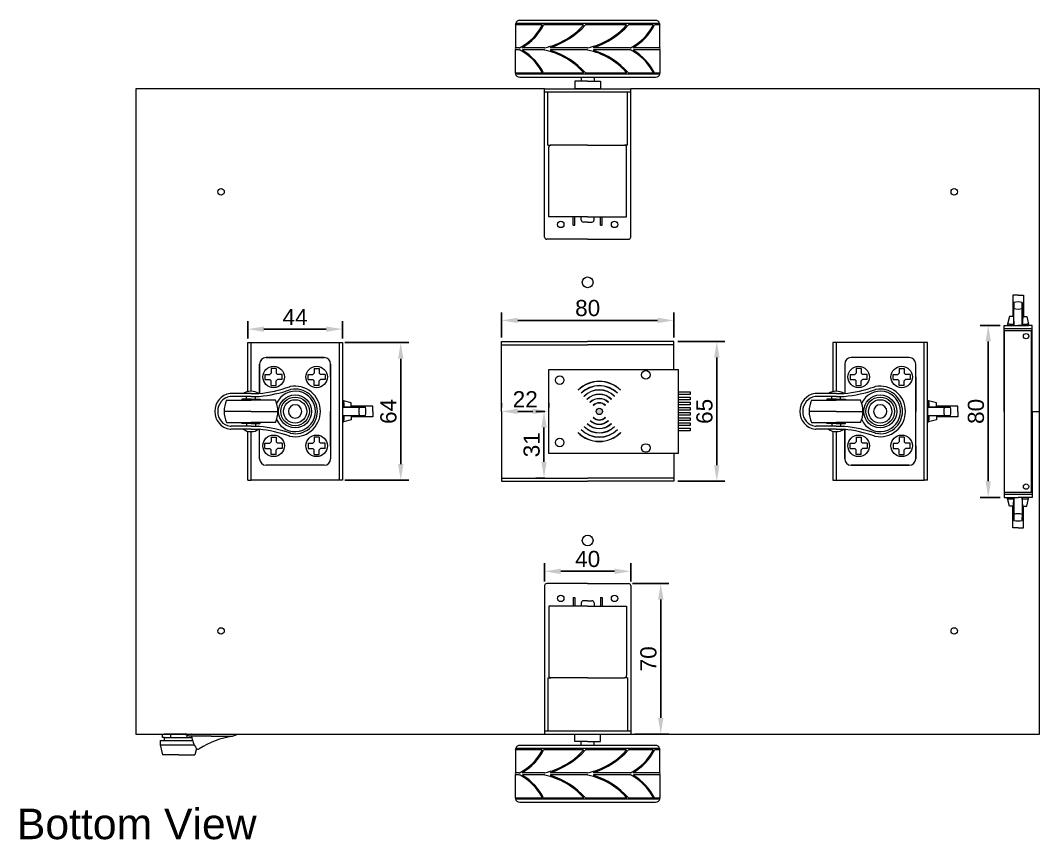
# Model space of a CAD drawing. Header units: millimetres. Extents: x 29 to 3003, y -283 to 1331.
# Drawn here: x 596.4 to 1070, y 51 to 431.8 of the extents above; entities that cross this region are included whole.
import ezdxf

# ---------------------------------------------------------------- set-up
doc = ezdxf.new("R2010")
doc.units = ezdxf.units.MM
doc.layers.get('0').update_dxf_attribs({"lineweight": 9})
doc.layers.add('Dimensions', color=30, linetype='Continuous', lineweight=13)
doc.styles.get("Standard").update_dxf_attribs({"font": 'arial.ttf'})
doc.dimstyles.new('ISO-25', dxfattribs={"dimscale": 3, "dimtxt": 2.5, "dimasz": 2.5, "dimexe": 1.25, "dimexo": 0.625, "dimtad": 1, "dimtxsty": 'Standard', "dimcen": 2.5, "dimadec": 0, "dimazin": 0, "dimtfac": 1, "dimtmove": 0, "dimatfit": 3, "dimfxl": 1, "dimarcsym": 0})

# ---------------------------------------------------------------- blocks, each defined once
blk = doc.blocks.new('*U17')
for p, q in [((-1.1, 1.1955), (-1.1, -1.1955)), ((-1.1, 1.1955), (1.1, 1.1955)), ((-1.1, -1.1955), (1.1, -1.1955))]:
    blk.add_line(p, q)
blk = doc.blocks.new('*U18')
at = {"color": 0, "linetype": 'ByBlock', "lineweight": -2, "transparency": 16777216}
for p, rotation in [((1154.12, 1221.73), 270.0000000000001), ((1157.02, 1218.83), 180), ((1154.12, 1215.93), 90.00000000000001)]:
    blk.add_blockref('*U17', p, dxfattribs=dict(at, rotation=rotation))
blk.add_blockref('*U17', (1151.22, 1218.83), dxfattribs=at)
blk = doc.blocks.new('*U19')
for p, q in [((-1.1, 1.1955), (-1.1, -1.1955)), ((-1.1, 1.1955), (1.1, 1.1955)), ((-1.1, -1.1955), (1.1, -1.1955))]:
    blk.add_line(p, q)
blk = doc.blocks.new('*U20')
at = {"color": 0, "linetype": 'ByBlock', "lineweight": -2, "transparency": 16777216}
for p, rotation in [((1154.12, 1221.73), 270.0000000000001), ((1157.02, 1218.83), 180), ((1154.12, 1215.93), 90.00000000000001)]:
    blk.add_blockref('*U19', p, dxfattribs=dict(at, rotation=rotation))
blk.add_blockref('*U19', (1151.22, 1218.83), dxfattribs=at)
blk = doc.blocks.new('*U21')
for p, q in [((-1.1, 1.1955), (-1.1, -1.1955)), ((-1.1, 1.1955), (1.1, 1.1955)), ((-1.1, -1.1955), (1.1, -1.1955))]:
    blk.add_line(p, q)
blk = doc.blocks.new('*U22')
at = {"color": 0, "linetype": 'ByBlock', "lineweight": -2, "transparency": 16777216}
for p, rotation in [((1154.12, 1221.73), 270.0000000000001), ((1157.02, 1218.83), 180), ((1154.12, 1215.93), 90.00000000000001)]:
    blk.add_blockref('*U21', p, dxfattribs=dict(at, rotation=rotation))
blk.add_blockref('*U21', (1151.22, 1218.83), dxfattribs=at)
blk = doc.blocks.new('*U23')
for p, q in [((-1.1, 1.1955), (-1.1, -1.1955)), ((-1.1, 1.1955), (1.1, 1.1955)), ((-1.1, -1.1955), (1.1, -1.1955))]:
    blk.add_line(p, q)
blk = doc.blocks.new('*U24')
at = {"color": 0, "linetype": 'ByBlock', "lineweight": -2, "transparency": 16777216}
for p, rotation in [((1154.12, 1221.73), 270.0000000000001), ((1157.02, 1218.83), 180), ((1154.12, 1215.93), 90.00000000000001)]:
    blk.add_blockref('*U23', p, dxfattribs=dict(at, rotation=rotation))
blk.add_blockref('*U23', (1151.22, 1218.83), dxfattribs=at)
blk = doc.blocks.new('Roda (Bottom)')
for p, q in [((13.5, 25), (-13.5, 25)), ((-16.5, 22), (-16.5, 8.35)), ((16.5, 16), (16.5, 22)), ((-11.2, 17.8), (-11.8, 17.2)), ((-11.8, 14.8), (-11.2, 14.2)), ((-8.8, 17.8), (-8.2, 17.2)), ((-8.2, 14.8), (-8.8, 14.2)), ((8.8, 17.8), (8.2, 17.2)), ((8.2, 14.8), (8.8, 14.2)), ((11.2, 17.8), (11.8, 17.2)), ((11.8, 14.8), (11.2, 14.2)), ((16.5, 16), (16.5, 0)), ((-31.88, 5.19), (-20.5, 5.19)), ((-20.5, 8.31), (-29.85, 8.31)), ((-20.5, 6.93), (-29.75, 6.93)), ((-20.5, 5.63), (-24.82, 5.63)), ((-24.82, 5.63), (-24.82, 5.19)), ((-22.53, 5.63), (-22.53, 6.93)), ((-20.5, 8.31), (-16.91, 8.31)), ((-20.5, 6.93), (-16.9, 6.93)), ((-20.5, 5.63), (-16.18, 5.63)), ((-9.12, 5.19), (-20.5, 5.19)), ((-18.47, 5.63), (-18.47, 6.93)), ((-16.18, 5.63), (-16.18, 5.19)), ((-20.5, 0), (-33, 0)), ((-20.5, 0), (-8, 0)), ((16.5, -16), (16.5, 0)), ((-31.88, -5.19), (-20.5, -5.19)), ((-20.5, -8.31), (-29.85, -8.31)), ((-20.5, -6.93), (-29.75, -6.93)), ((-24.82, -5.63), (-24.82, -5.19)), ((-20.5, -5.63), (-24.82, -5.63)), ((-22.53, -5.63), (-22.53, -6.93)), ((-9.12, -5.19), (-20.5, -5.19)), ((-20.5, -5.63), (-16.18, -5.63)), ((-20.5, -6.93), (-16.9, -6.93)), ((-20.5, -8.31), (-16.91, -8.31)), ((-18.47, -5.63), (-18.47, -6.93)), ((-16.5, -22), (-16.5, -8.35)), ((-16.18, -5.63), (-16.18, -5.19)), ((-11.8, -14.8), (-11.2, -14.2)), ((-8.2, -14.8), (-8.8, -14.2)), ((8.2, -14.8), (8.8, -14.2)), ((11.8, -14.8), (11.2, -14.2)), ((-11.2, -17.8), (-11.8, -17.2)), ((-8.8, -17.8), (-8.2, -17.2)), ((8.8, -17.8), (8.2, -17.2)), ((11.2, -17.8), (11.8, -17.2)), ((16.5, -16), (16.5, -22)), ((13.5, -25), (-13.5, -25))]:
    blk.add_line(p, q)
for centre, radius in [((-10, 16), 5), ((10, 16), 5), ((0, 0), 7.66), ((0, 0), 6.65), ((0, 0), 5.43), ((-10, -16), 5), ((10, -16), 5)]:
    blk.add_circle(centre, radius)
for centre, radius, start, end in [((-13.5, 22), 3, 90, 180), ((13.5, 22), 3, 0, 90), ((-23.28, 71.63), 63.64, 275.7483, 288.9923), ((-23.28, 71.63), 65.02, 275.8126, 288.91), ((-1.92, 9.56), 2, 101.3356, 108.9923), ((0, 0), 11.75, 0, 101.3356), ((-1.56, 8.23), 2, 100.7313, 108.91), ((0, 0), 10.37, 0, 100.7313), ((-29.16, 0.18), 8.17, 97.5632, 181.2575), ((-29.16, 0.18), 6.8, 98.8288, 181.2575), ((-20.7, 0.06), 12.3, 155.3471, 180.2989), ((-29.85, 5.31), 3, 90, 97.5632), ((-29.75, 3.93), 3, 90, 98.8288), ((-20.75, 3.41), 5.93, 87.572, 124.2913), ((-20.25, 3.41), 5.93, 55.7087, 92.428), ((-16.9, 8.93), 2, 270, 275.8126), ((-20.3, 0.06), 12.3, 359.7011, 24.6529), ((0, 0), 9.41, 204.0311, 155.9689), ((-29.16, -0.18), 8.17, 178.7425, 262.4368), ((0, 0), 3.1, 0, 180), ((0, 0), 3.1, 180, 0), ((0, 0), 11.75, 258.6644, 0), ((0, 0), 10.37, 259.2687, 0), ((-29.16, -0.18), 6.8, 178.7425, 261.1712), ((-20.7, -0.06), 12.3, 179.7011, 204.6529), ((-20.3, -0.06), 12.3, 335.3471, 0.2989), ((-29.85, -5.31), 3, 262.4368, 270), ((-29.75, -3.93), 3, 261.1712, 270), ((-20.75, -3.41), 5.93, 235.7087, 272.428), ((-20.25, -3.41), 5.93, 267.572, 304.2913), ((-23.28, -71.63), 63.64, 71.0077, 84.2517), ((-16.9, -8.93), 2, 84.1874, 90), ((-23.28, -71.63), 65.02, 71.09, 84.1874), ((-1.92, -9.56), 2, 251.0077, 258.6644), ((-1.56, -8.23), 2, 251.09, 259.2687), ((-13.5, -22), 3, 180, 270), ((13.5, -22), 3, 270, 0)]:
    blk.add_arc(centre, radius, start, end)
blk.add_blockref('*U18', (-1164.12, -1202.83))
at = {"xscale": -1}
blk.add_blockref('*U20', (1164.12, -1202.83), dxfattribs=at)
at = {"xscale": -1, "rotation": 180}
blk.add_blockref('*U22', (-1164.12, 1202.83), dxfattribs=at)
at = {"rotation": 179.9999999999937}
blk.add_blockref('*U24', (1164.12, 1202.83), dxfattribs=at)
blk = doc.blocks.new('*D27')
at = {"layer": 'Defpoints', "color": 0, "transparency": 16777216}
for p in [(880.02, 175.67), (839.98, 169), (880.02, 169)]:
    blk.add_point(p, dxfattribs=at)
at = {"layer": 'Dimensions', "color": 0, "lineweight": -2, "transparency": 16777216}
for p, q in [((839.98, 170.88), (839.98, 179.42)), ((847.48, 175.67), (872.52, 175.67)), ((880.02, 170.88), (880.02, 179.42))]:
    blk.add_line(p, q, dxfattribs=at)
at = {"layer": 'Dimensions', "color": 0, "transparency": 16777216}
for points in [[(847.48, 176.92), (847.48, 174.42), (839.98, 175.67)], [(872.52, 176.92), (872.52, 174.42), (880.02, 175.67)]]:
    blk.add_solid(points, dxfattribs=at)
at = {"layer": 'Dimensions', "color": 0, "transparency": 16777216, "insert": (860, 181.37), "char_height": 7.5, "attachment_point": 5}
blk.add_mtext('40', dxfattribs=at)
blk = doc.blocks.new('*D28')
at = {"layer": 'Defpoints', "color": 0, "transparency": 16777216}
for p in [(879.03, 170), (880.03, 100), (893.96, 100)]:
    blk.add_point(p, dxfattribs=at)
at = {"layer": 'Dimensions', "color": 0, "lineweight": -2, "transparency": 16777216}
for p, q in [((880.9, 170), (897.71, 170)), ((893.96, 162.5), (893.96, 107.5)), ((881.9, 100), (897.71, 100))]:
    blk.add_line(p, q, dxfattribs=at)
at = {"layer": 'Dimensions', "color": 0, "transparency": 16777216}
for points in [[(892.71, 162.5), (895.21, 162.5), (893.96, 170)], [(892.71, 107.5), (895.21, 107.5), (893.96, 100)]]:
    blk.add_solid(points, dxfattribs=at)
at = {"layer": 'Dimensions', "color": 0, "transparency": 16777216, "insert": (888.25, 135), "char_height": 7.5, "attachment_point": 5, "rotation": 90}
blk.add_mtext('70', dxfattribs=at)
blk = doc.blocks.new('*D29')
at = {"layer": 'Defpoints', "color": 0, "transparency": 16777216}
for p in [(746.07, 288.23), (702.07, 282), (746.07, 282)]:
    blk.add_point(p, dxfattribs=at)
at = {"layer": 'Dimensions', "color": 0, "lineweight": -2, "transparency": 16777216}
for p, q in [((702.07, 283.88), (702.07, 291.98)), ((746.07, 283.88), (746.07, 291.98)), ((709.57, 288.23), (738.57, 288.23))]:
    blk.add_line(p, q, dxfattribs=at)
at = {"layer": 'Dimensions', "color": 0, "transparency": 16777216}
for points in [[(709.57, 289.48), (709.57, 286.98), (702.07, 288.23)], [(738.57, 289.48), (738.57, 286.98), (746.07, 288.23)]]:
    blk.add_solid(points, dxfattribs=at)
at = {"layer": 'Dimensions', "color": 0, "transparency": 16777216, "insert": (724.07, 293.85), "char_height": 7.5, "attachment_point": 5}
blk.add_mtext('44', dxfattribs=at)
blk = doc.blocks.new('*D53')
at = {"layer": 'Defpoints', "color": 0, "transparency": 16777216}
for p in [(745.32, 282), (745.32, 218), (773.16, 218)]:
    blk.add_point(p, dxfattribs=at)
at = {"layer": 'Dimensions', "color": 0, "lineweight": -2, "transparency": 16777216}
for p, q in [((747.2, 282), (776.91, 282)), ((773.16, 274.5), (773.16, 225.5)), ((747.2, 218), (776.91, 218))]:
    blk.add_line(p, q, dxfattribs=at)
at = {"layer": 'Dimensions', "color": 0, "transparency": 16777216}
for points in [[(771.91, 274.5), (774.41, 274.5), (773.16, 282)], [(771.91, 225.5), (774.41, 225.5), (773.16, 218)]]:
    blk.add_solid(points, dxfattribs=at)
at = {"layer": 'Dimensions', "color": 0, "transparency": 16777216, "insert": (767.45, 250), "char_height": 7.5, "attachment_point": 5, "rotation": 90}
blk.add_mtext('64', dxfattribs=at)
blk = doc.blocks.new('*D123')
at = {"layer": 'Defpoints', "color": 0, "transparency": 16777216}
for p in [(900, 282.5), (900, 217.5), (920, 217.5)]:
    blk.add_point(p, dxfattribs=at)
at = {"layer": 'Dimensions', "color": 0, "lineweight": -2, "transparency": 16777216}
for p, q in [((901.88, 282.5), (923.75, 282.5)), ((920, 275), (920, 225)), ((901.88, 217.5), (923.75, 217.5))]:
    blk.add_line(p, q, dxfattribs=at)
at = {"layer": 'Dimensions', "color": 0, "transparency": 16777216}
for points in [[(918.75, 275), (921.25, 275), (920, 282.5)], [(918.75, 225), (921.25, 225), (920, 217.5)]]:
    blk.add_solid(points, dxfattribs=at)
at = {"layer": 'Dimensions', "color": 0, "transparency": 16777216, "insert": (914.3, 250), "char_height": 7.5, "attachment_point": 5, "rotation": 90}
blk.add_mtext('65', dxfattribs=at)
blk = doc.blocks.new('*D124')
at = {"layer": 'Defpoints', "color": 0, "transparency": 16777216}
for p in [(820, 292.29), (820, 282.5), (900, 282.5)]:
    blk.add_point(p, dxfattribs=at)
at = {"layer": 'Dimensions', "color": 0, "lineweight": -2, "transparency": 16777216}
for p, q in [((820, 284.38), (820, 296.04)), ((900, 284.38), (900, 296.04)), ((892.5, 292.29), (827.5, 292.29))]:
    blk.add_line(p, q, dxfattribs=at)
at = {"layer": 'Dimensions', "color": 0, "transparency": 16777216}
for points in [[(827.5, 293.54), (827.5, 291.04), (820, 292.29)], [(892.5, 293.54), (892.5, 291.04), (900, 292.29)]]:
    blk.add_solid(points, dxfattribs=at)
at = {"layer": 'Dimensions', "color": 0, "transparency": 16777216, "insert": (860, 298), "char_height": 7.5, "attachment_point": 5}
blk.add_mtext('80', dxfattribs=at)
blk = doc.blocks.new('*D142')
at = {"layer": 'Defpoints', "color": 0, "transparency": 16777216}
for p in [(820, 250), (820, 250), (842, 250)]:
    blk.add_point(p, dxfattribs=at)
at = {"layer": 'Dimensions', "color": 0, "lineweight": -2, "transparency": 16777216}
for p, q in [((820, 251.88), (820, 253.75)), ((842, 251.88), (842, 253.75)), ((834.5, 250), (827.5, 250))]:
    blk.add_line(p, q, dxfattribs=at)
at = {"layer": 'Dimensions', "color": 0, "transparency": 16777216}
for points in [[(827.5, 251.25), (827.5, 248.75), (820, 250)], [(834.5, 251.25), (834.5, 248.75), (842, 250)]]:
    blk.add_solid(points, dxfattribs=at)
at = {"layer": 'Dimensions', "color": 0, "transparency": 16777216, "insert": (831, 255.64), "char_height": 7.5, "attachment_point": 5}
blk.add_mtext('22', dxfattribs=at)
blk = doc.blocks.new('*D143')
at = {"layer": 'Defpoints', "color": 0, "transparency": 16777216}
for p in [(842, 250), (839.71, 219), (842, 219)]:
    blk.add_point(p, dxfattribs=at)
at = {"layer": 'Dimensions', "color": 0, "lineweight": -2, "transparency": 16777216}
for p, q in [((840.13, 250), (835.96, 250)), ((839.71, 242.5), (839.71, 226.5)), ((840.13, 219), (835.96, 219))]:
    blk.add_line(p, q, dxfattribs=at)
at = {"layer": 'Dimensions', "color": 0, "transparency": 16777216}
for points in [[(838.46, 242.5), (840.96, 242.5), (839.71, 250)], [(838.46, 226.5), (840.96, 226.5), (839.71, 219)]]:
    blk.add_solid(points, dxfattribs=at)
at = {"layer": 'Dimensions', "color": 0, "transparency": 16777216, "insert": (834, 234.5), "char_height": 7.5, "attachment_point": 5, "rotation": 90}
blk.add_mtext('31', dxfattribs=at)
blk = doc.blocks.new('*D158')
at = {"layer": 'Defpoints', "color": 0, "transparency": 16777216}
for p in [(1046.14, 290), (1053.5, 290), (1053.5, 210)]:
    blk.add_point(p, dxfattribs=at)
at = {"layer": 'Dimensions', "color": 0, "lineweight": -2, "transparency": 16777216}
for p, q in [((1051.62, 290), (1042.39, 290)), ((1046.14, 217.5), (1046.14, 282.5)), ((1051.62, 210), (1042.39, 210))]:
    blk.add_line(p, q, dxfattribs=at)
at = {"layer": 'Dimensions', "color": 0, "transparency": 16777216}
for points in [[(1044.89, 282.5), (1047.39, 282.5), (1046.14, 290)], [(1044.89, 217.5), (1047.39, 217.5), (1046.14, 210)]]:
    blk.add_solid(points, dxfattribs=at)
at = {"layer": 'Dimensions', "color": 0, "transparency": 16777216, "insert": (1040.44, 250), "char_height": 7.5, "attachment_point": 5, "rotation": 90}
blk.add_mtext('80', dxfattribs=at)

msp = doc.modelspace()

# ---------------------------------------------------------------- hatches: boundary and pattern name
h = msp.add_hatch(color=256)
h.dxf.hatch_style = 1
h.paths.add_polyline_path([(855.584, 259.829), (855.513, 259.899, -0.4142136), (875.312, 259.899), (875.241, 259.829, 0.4142136)])
h.paths.add_polyline_path([(856.998, 258.415), (856.927, 258.485, -0.4142136), (873.898, 258.485), (873.827, 258.415, 0.4142136)])
h.paths.add_polyline_path([(858.412, 257), (858.342, 257.071, -0.4142136), (872.484, 257.071), (872.413, 257, 0.4142136)])
h.paths.add_polyline_path([(859.827, 255.586), (859.756, 255.657, -0.4142136), (871.07, 255.657), (870.999, 255.586, 0.4142136)])
h.paths.add_polyline_path([(861.241, 254.172), (861.17, 254.243, -0.4142136), (869.655, 254.243), (869.585, 254.172, 0.4142136)])
h.paths.add_polyline_path([(862.655, 252.758), (862.584, 252.828, -0.4142136), (868.241, 252.828), (868.17, 252.758, 0.4142136)])
h.paths.add_polyline_path([(866.913, 250, -1), (863.913, 250, -1)])
h.paths.add_polyline_path([(862.584, 247.172), (862.655, 247.242, 0.4142136), (868.17, 247.242), (868.241, 247.172, -0.4142136)])
h.paths.add_polyline_path([(869.585, 245.828), (869.655, 245.757, -0.4142136), (861.17, 245.757), (861.241, 245.828, 0.4142136)])
h.paths.add_polyline_path([(870.999, 244.414), (871.07, 244.343, -0.4142136), (859.756, 244.343), (859.827, 244.414, 0.4142136)])
h.paths.add_polyline_path([(872.413, 243), (872.484, 242.929, -0.4142136), (858.342, 242.929), (858.412, 243, 0.4142136)])
h.paths.add_polyline_path([(873.827, 241.585), (873.898, 241.515, -0.4142136), (856.927, 241.515), (856.998, 241.585, 0.4142136)])
h.paths.add_polyline_path([(875.241, 240.171), (875.312, 240.101, -0.4142136), (855.513, 240.101), (855.584, 240.171, 0.4142136)])

# ---------------------------------------------------------------- linework, layer by layer
for p, q in [((838.602, 429.75), (826.5, 429.75)), ((893.436, 430.25), (826.564, 430.25)), ((857.78, 429.75), (839.73, 429.75)), ((877.78, 429.75), (859.124, 429.75)), ((890.17, 429.75), (879.124, 429.75)), ((893.5, 429.75), (891.297, 429.75)), ((828.18, 419), (826.5, 419)), ((828.18, 418), (826.5, 418)), ((839.89, 419), (829.829, 419)), ((839.89, 418), (829.829, 418)), ((859.89, 419), (842.743, 419)), ((859.89, 418), (842.743, 418)), ((879.748, 419), (862.743, 419)), ((879.748, 418), (862.743, 418)), ((893.5, 419), (881.397, 419)), ((893.5, 418), (881.397, 418)), ((838.602, 407.25), (826.5, 407.25)), ((893.436, 406.75), (826.564, 406.75)), ((857.78, 407.25), (839.73, 407.25)), ((860, 403.5), (854, 403.5)), ((854, 403.5), (854, 400)), ((857, 405.25), (857, 403.5)), ((877.78, 407.25), (859.124, 407.25)), ((860, 403.5), (866, 403.5)), ((863, 405.25), (863, 403.5)), ((866, 403.5), (866, 400)), ((890.17, 407.25), (879.124, 407.25)), ((893.5, 407.25), (891.297, 407.25)), ((650, 400), (650, 100)), ((839.975, 400), (650, 400)), ((839.975, 331), (839.975, 400)), ((839.975, 400), (854, 400)), ((839.975, 398.5), (880.025, 398.5)), ((841.5, 373.8), (841.5, 398.5)), ((854, 400), (866, 400)), ((866, 400), (854, 400)), ((866, 400), (880.025, 400)), ((878.5, 373.8), (878.5, 398.5)), ((1070, 400), (880.025, 400)), ((880.025, 331), (880.025, 400)), ((1070, 295.918), (1070, 400)), ((841.5, 373.8), (842.9, 373.8)), ((841.9, 340.5), (841.9, 372.8)), ((860, 373.8), (842.9, 373.8)), ((860, 373.8), (877.1, 373.8)), ((878.5, 373.8), (877.1, 373.8)), ((878.1, 340.5), (878.1, 372.8)), ((860, 340.5), (841.9, 340.5)), ((853.25, 336.5), (853.25, 340.5)), ((853.25, 336.5), (854, 336.5)), ((854, 336.5), (854, 340.5)), ((857, 339), (857, 340.5)), ((860, 338), (858, 338)), ((860, 340.5), (878.1, 340.5)), ((860, 338), (862, 338)), ((863, 339), (863, 340.5)), ((866, 336.5), (866, 340.5)), ((866, 336.5), (866.75, 336.5)), ((866.75, 336.5), (866.75, 340.5)), ((860, 330), (840.975, 330)), ((860, 330), (879.025, 330)), ((1060, 304.1), (1057.5, 304.1)), ((1057.5, 304.1), (1057.5, 294.1)), ((1060, 304.1), (1062.5, 304.1)), ((1062.5, 304.1), (1062.5, 294.1)), ((1058.056, 300.682), (1057.857, 294.1)), ((1058.056, 290.623), (1058.056, 300.682)), ((1061.944, 290.623), (1061.944, 300.682)), ((1061.944, 300.682), (1062.143, 294.1)), ((1056, 294.1), (1055.121, 290.496)), ((1057.5, 294.1), (1056, 294.1)), ((1057.857, 294.1), (1057.5, 294.1)), ((1057.857, 294.1), (1058.056, 290)), ((1062.143, 294.1), (1061.944, 290)), ((1062.143, 294.1), (1062.5, 294.1)), ((1062.5, 294.1), (1064, 294.1)), ((1064, 294.1), (1064.879, 290.496)), ((1070, 100), (1070, 295.918)), ((1053.5, 250), (1053.5, 290)), ((1053.5, 290), (1060, 290)), ((1055.151, 290), (1064.849, 290)), ((1056, 290.623), (1057.5, 290.623)), ((1057.5, 290.623), (1058.026, 290.623)), ((1058.056, 290), (1058.056, 290.623)), ((1066.5, 290), (1060, 290)), ((1061.944, 290), (1061.944, 290.623)), ((1061.974, 290.623), (1062.5, 290.623)), ((1062.5, 290.623), (1064, 290.623)), ((1066.5, 250), (1066.5, 290)), ((1053.5, 288.5), (1060, 288.5)), ((1066.2, 287.465), (1053.5, 287.465)), ((1053.5, 287.465), (1053.5, 212.535)), ((1060, 288.5), (1066.5, 288.5)), ((1066.2, 212.535), (1066.2, 287.465)), ((702.073, 282), (703.573, 282)), ((702.073, 259.208), (702.073, 282)), ((703.573, 282), (744.573, 282)), ((703.573, 259.335), (703.573, 282)), ((744.573, 282), (744.573, 218)), ((744.573, 282), (746.073, 282)), ((746.073, 282), (746.073, 218)), ((820, 250), (820, 282.5)), ((820, 282.5), (860, 282.5)), ((820, 281), (860, 281)), ((900, 282.5), (860, 282.5)), ((900, 281), (860, 281)), ((900, 269.5), (900, 282.5)), ((973.927, 282), (973.927, 259.208)), ((975.427, 282), (973.927, 282)), ((1016.427, 282), (975.427, 282)), ((975.427, 282), (975.427, 259.335)), ((1016.427, 250), (1016.427, 282)), ((1017.927, 282), (1016.427, 282)), ((1017.927, 250), (1017.927, 282)), ((710.573, 275), (737.573, 275)), ((1009.427, 275), (982.427, 275)), ((707.573, 258.351), (707.573, 272)), ((740.573, 272), (740.573, 228)), ((979.427, 272), (979.427, 258.351)), ((1012.427, 250), (1012.427, 272)), ((842, 230.5), (842, 269.5)), ((842, 269.5), (902, 269.5)), ((902, 269.5), (902, 259.017)), ((855.584, 259.829), (855.513, 259.899)), ((856.998, 258.415), (856.927, 258.485)), ((858.412, 257), (858.342, 257.071)), ((872.413, 257), (872.484, 257.071)), ((873.827, 258.415), (873.898, 258.485)), ((875.241, 259.829), (875.312, 259.899)), ((902, 259.017), (902, 241.017)), ((902, 257.817), (902, 256.617)), ((746.073, 254.856), (746.073, 245.158)), ((750.173, 252.15), (746.073, 251.95)), ((746.073, 251.95), (746.696, 251.95)), ((750.173, 254.007), (746.569, 254.886)), ((746.696, 254.007), (746.696, 252.507)), ((746.696, 252.507), (746.696, 251.981)), ((746.696, 251.95), (756.755, 251.95)), ((750.173, 252.507), (750.173, 254.007)), ((750.173, 252.15), (750.173, 252.507)), ((760.173, 252.507), (750.173, 252.507)), ((756.755, 251.95), (750.173, 252.15)), ((760.173, 250.007), (760.173, 252.507)), ((859.827, 255.586), (859.756, 255.657)), ((861.241, 254.172), (861.17, 254.243)), ((862.655, 252.758), (862.584, 252.828)), ((868.17, 252.758), (868.241, 252.828)), ((869.585, 254.172), (869.655, 254.243)), ((870.999, 255.586), (871.07, 255.657)), ((902, 255.417), (902, 254.217)), ((902, 253.017), (902, 251.817)), ((1017.927, 254.856), (1017.927, 245.158)), ((1022.027, 252.15), (1017.927, 251.95)), ((1017.927, 251.95), (1018.55, 251.95)), ((1022.027, 254.007), (1018.423, 254.886)), ((1018.55, 254.007), (1018.55, 252.507)), ((1018.55, 252.507), (1018.55, 251.981)), ((1018.55, 251.95), (1028.609, 251.95)), ((1022.027, 252.507), (1022.027, 254.007)), ((1022.027, 252.15), (1022.027, 252.507)), ((1032.027, 252.507), (1022.027, 252.507)), ((1028.609, 251.95), (1022.027, 252.15)), ((1032.027, 250.007), (1032.027, 252.507)), ((746.073, 248.063), (746.696, 248.063)), ((750.173, 247.863), (746.073, 248.063)), ((746.696, 248.063), (756.755, 248.063)), ((746.696, 248.033), (746.696, 247.507)), ((746.696, 247.507), (746.696, 246.007)), ((756.755, 248.063), (750.173, 247.863)), ((750.173, 247.863), (750.173, 247.507)), ((750.173, 247.507), (750.173, 246.007)), ((760.173, 247.507), (750.173, 247.507)), ((760.173, 250.007), (760.173, 247.507)), ((820, 250), (820, 217.5)), ((862.655, 247.242), (862.584, 247.172)), ((868.17, 247.242), (868.241, 247.172)), ((902, 250.617), (902, 249.417)), ((902, 248.217), (902, 247.017)), ((1012.427, 228), (1012.427, 250)), ((1016.427, 218), (1016.427, 250)), ((1017.927, 218), (1017.927, 250)), ((1017.927, 248.063), (1018.55, 248.063)), ((1022.027, 247.863), (1017.927, 248.063)), ((1018.55, 248.063), (1028.609, 248.063)), ((1018.55, 248.033), (1018.55, 247.507)), ((1018.55, 247.507), (1018.55, 246.007)), ((1028.609, 248.063), (1022.027, 247.863)), ((1022.027, 247.863), (1022.027, 247.507)), ((1022.027, 247.507), (1022.027, 246.007)), ((1032.027, 247.507), (1022.027, 247.507)), ((1032.027, 250.007), (1032.027, 247.507)), ((1053.5, 250), (1053.5, 210)), ((1066.5, 250), (1066.5, 210)), ((1066.5, 250), (1070, 250)), ((707.573, 228), (707.573, 241.649)), ((750.173, 246.007), (746.569, 245.128)), ((856.998, 241.585), (856.927, 241.515)), ((858.412, 243), (858.342, 242.929)), ((859.827, 244.414), (859.756, 244.343)), ((861.241, 245.828), (861.17, 245.757)), ((869.585, 245.828), (869.655, 245.757)), ((870.999, 244.414), (871.07, 244.343)), ((872.413, 243), (872.484, 242.929)), ((873.827, 241.585), (873.898, 241.515)), ((902, 245.817), (902, 244.617)), ((902, 243.417), (902, 242.217)), ((979.427, 241.649), (979.427, 228)), ((1022.027, 246.007), (1018.423, 245.128)), ((702.073, 218), (702.073, 240.792)), ((703.573, 218), (703.573, 240.665)), ((855.584, 240.171), (855.513, 240.101)), ((875.241, 240.171), (875.312, 240.101)), ((902, 241.017), (902, 230.5)), ((973.927, 240.792), (973.927, 218)), ((975.427, 240.665), (975.427, 218)), ((902, 230.5), (842, 230.5)), ((900, 230.5), (900, 217.5)), ((737.573, 225), (710.573, 225)), ((982.427, 225), (1009.427, 225)), ((702.073, 218), (703.573, 218)), ((744.573, 218), (703.573, 218)), ((746.073, 218), (744.573, 218)), ((820, 219), (860, 219)), ((900, 219), (860, 219)), ((973.927, 218), (975.427, 218)), ((975.427, 218), (1016.427, 218)), ((1017.927, 218), (1016.427, 218)), ((820, 217.5), (860, 217.5)), ((900, 217.5), (860, 217.5)), ((1053.5, 212.535), (1066.2, 212.535)), ((1053.5, 211.5), (1060, 211.5)), ((1053.5, 210), (1060, 210)), ((1056, 205.9), (1055.121, 209.504)), ((1056, 209.377), (1057.5, 209.377)), ((1057.5, 209.377), (1058.026, 209.377)), ((1057.857, 205.9), (1058.056, 210)), ((1058.056, 210), (1058.056, 209.377)), ((1058.056, 209.377), (1058.056, 199.318)), ((1060, 211.5), (1066.5, 211.5)), ((1066.5, 210), (1060, 210)), ((1061.944, 210), (1061.944, 209.377)), ((1062.143, 205.9), (1061.944, 210)), ((1061.944, 209.377), (1061.944, 199.318)), ((1061.974, 209.377), (1062.5, 209.377)), ((1062.5, 209.377), (1064, 209.377)), ((1064, 205.9), (1064.879, 209.504)), ((1057.5, 205.9), (1056, 205.9)), ((1057.857, 205.9), (1057.5, 205.9)), ((1057.5, 195.9), (1057.5, 205.9)), ((1058.056, 199.318), (1057.857, 205.9)), ((1061.944, 199.318), (1062.143, 205.9)), ((1062.143, 205.9), (1062.5, 205.9)), ((1062.5, 205.9), (1064, 205.9)), ((1062.5, 195.9), (1062.5, 205.9)), ((1060, 195.9), (1057.5, 195.9)), ((1060, 195.9), (1062.5, 195.9)), ((839.975, 169), (839.975, 100)), ((860, 170), (840.975, 170)), ((860, 170), (879.025, 170)), ((880.025, 169), (880.025, 100)), ((853.25, 163.5), (853.25, 159.5)), ((853.25, 163.5), (854, 163.5)), ((854, 163.5), (854, 159.5)), ((860, 162), (858, 162)), ((860, 162), (862, 162)), ((866, 163.5), (866, 159.5)), ((866, 163.5), (866.75, 163.5)), ((866.75, 163.5), (866.75, 159.5)), ((860, 159.5), (841.9, 159.5)), ((841.9, 159.5), (841.9, 127.2)), ((857, 161), (857, 159.5)), ((860, 159.5), (878.1, 159.5)), ((863, 161), (863, 159.5)), ((878.1, 159.5), (878.1, 127.2)), ((841.5, 126.2), (841.5, 101.5)), ((841.5, 126.2), (842.9, 126.2)), ((860, 126.2), (842.9, 126.2)), ((860, 126.2), (877.1, 126.2)), ((878.5, 126.2), (877.1, 126.2)), ((878.5, 126.2), (878.5, 101.5)), ((650, 100), (839.975, 100)), ((650, 100), (670, 100)), ((662.4, 98.5), (662.4, 99.644)), ((666.2, 100), (664, 100)), ((670, 100), (666.2, 100)), ((666.2, 100), (666.2, 98.5)), ((673.8, 100), (670, 100)), ((675, 99), (672.5, 100)), ((673.8, 100), (676, 100)), ((673.8, 99.48), (673.8, 98.5)), ((695, 99), (697.5, 100)), ((839.975, 101.5), (880.025, 101.5)), ((839.975, 100), (880.025, 100)), ((854, 96.5), (854, 100)), ((866, 96.5), (866, 100)), ((880.025, 100), (1070, 100)), ((661.4, 97), (676.422, 97)), ((661.4, 97), (661.4, 95)), ((661.4, 95), (662.5, 90.4)), ((661.4, 95), (677.196, 95)), ((663.4, 98.5), (662.4, 98.5)), ((663.4, 97), (663.4, 98.5)), ((663.4, 98.5), (676.075, 98.5)), ((685, 99), (675, 99)), ((685, 99), (695, 99)), ((860, 96.5), (854, 96.5)), ((857, 94.75), (857, 96.5)), ((860, 96.5), (866, 96.5)), ((863, 94.75), (863, 96.5)), ((670, 90.4), (662.5, 90.4)), ((670, 90.4), (677.5, 90.4)), ((678.194, 93.302), (677.5, 90.4)), ((838.602, 92.75), (826.5, 92.75)), ((893.436, 93.25), (826.564, 93.25)), ((857.78, 92.75), (839.73, 92.75)), ((877.78, 92.75), (859.124, 92.75)), ((890.17, 92.75), (879.124, 92.75)), ((893.5, 92.75), (891.297, 92.75)), ((828.18, 82), (826.5, 82)), ((828.18, 81), (826.5, 81)), ((839.89, 82), (829.829, 82)), ((839.89, 81), (829.829, 81)), ((859.89, 82), (842.743, 82)), ((859.89, 81), (842.743, 81)), ((879.748, 82), (862.743, 82)), ((879.748, 81), (862.743, 81)), ((893.5, 82), (881.397, 82)), ((893.5, 81), (881.397, 81)), ((838.602, 70.25), (826.5, 70.25)), ((893.436, 69.75), (826.564, 69.75)), ((857.78, 70.25), (839.73, 70.25)), ((877.78, 70.25), (859.124, 70.25)), ((890.17, 70.25), (879.124, 70.25)), ((893.5, 70.25), (891.297, 70.25))]:
    msp.add_line(p, q)
for points in [[(893.436, 430.25, 0.3419987), (891.5, 431.75), (828.5, 431.75, 0.3419987), (826.564, 430.25, 0.3419987)], [(893.436, 406.75, -0.3419987), (891.5, 405.25), (828.5, 405.25, -0.3419987), (826.564, 406.75, -0.3419987)], [(893.436, 93.25, 0.3419987), (891.5, 94.75), (828.5, 94.75, 0.3419987), (826.564, 93.25, 0.3419987)], [(893.436, 69.75, -0.3419987), (891.5, 68.25), (828.5, 68.25, -0.3419987), (826.564, 69.75, -0.3419987)]]:
    msp.add_lwpolyline(points, format="xyb")
for points in [[(826.5, 429.75), (826.5, 419)], [(893.5, 419), (893.5, 429.75)], [(826.5, 407.25), (826.5, 418)], [(893.5, 418), (893.5, 407.25)], [(902, 259.017), (907.597, 259.017), (907.597, 257.817), (902, 257.817)], [(902, 256.617), (907.597, 256.617), (907.597, 255.417), (902, 255.417)], [(902, 254.217), (907.597, 254.217), (907.597, 253.017), (902, 253.017)], [(902, 251.817), (907.597, 251.817), (907.597, 250.617), (902, 250.617)], [(902, 249.417), (907.597, 249.417), (907.597, 248.217), (902, 248.217)], [(902, 247.017), (907.597, 247.017), (907.597, 245.817), (902, 245.817)], [(902, 244.617), (907.597, 244.617), (907.597, 243.417), (902, 243.417)], [(902, 242.217), (907.597, 242.217), (907.597, 241.017), (902, 241.017)], [(826.5, 92.75), (826.5, 82)], [(893.5, 82), (893.5, 92.75)], [(826.5, 70.25), (826.5, 81)], [(893.5, 81), (893.5, 70.25)]]:
    msp.add_lwpolyline(points)
for centre, radius in [((689.652, 352.044), 1.5), ((1030.348, 352.044), 1.5), ((847.5, 336.908), 1.5), ((872.5, 336.908), 1.5), ((860, 310), 2.5), ((1063.7, 284.965), 1.25), ((847, 264.5), 2), ((887, 267), 2), ((865.413, 250), 1.5), ((847, 235.5), 2), ((887, 233), 2), ((1063.7, 215.035), 1.25), ((860, 190), 2.5), ((847.5, 163.092), 1.5), ((872.5, 163.092), 1.5), ((689.652, 147.956), 1.5), ((1030.348, 147.956), 1.5)]:
    msp.add_circle(centre, radius)
for centre, radius, start, end in [((825.59, 430.12), 0.982, 337.88691, 7.63558), ((816.584, 441.248), 25.207, 298.62355, 331.91719), ((816.584, 441.248), 25.707, 300.88062, 333.08865), ((838.602, 429.5), 0.25, 331.91719, 90), ((839.73, 429.5), 0.25, 90, 153.08865), ((832.491, 452.84), 34.663, 282.69589, 317.29473), ((832.491, 452.84), 35.163, 286.90097, 318.77063), ((857.78, 429.5), 0.25, 317.29473, 90), ((859.124, 429.5), 0.25, 90, 138.77063), ((852.491, 452.84), 34.663, 282.69589, 317.29473), ((852.491, 452.84), 35.163, 286.90097, 318.77063), ((877.78, 429.5), 0.25, 317.29473, 90), ((879.124, 429.5), 0.25, 90, 138.77063), ((868.151, 441.248), 25.207, 298.62355, 331.91719), ((868.151, 441.248), 25.707, 300.88062, 333.08865), ((890.17, 429.5), 0.25, 331.91719, 90), ((891.297, 429.5), 0.25, 90, 153.08865), ((894.41, 430.12), 0.982, 172.36442, 202.11309), ((825.426, 418.5), 1.185, 335.0453, 24.9547), ((828.18, 420), 1, 270, 298.62355), ((828.18, 417), 1, 61.37645, 90), ((816.584, 395.752), 25.207, 28.08281, 61.37645), ((829.829, 419.1), 0.1, 120.88062, 270), ((829.829, 417.9), 0.1, 90, 239.11938), ((816.584, 395.752), 25.707, 26.91135, 59.11938), ((839.89, 420), 1, 270, 282.69589), ((839.89, 417), 1, 77.30411, 90), ((832.491, 384.16), 34.663, 42.70527, 77.30411), ((842.743, 419.1), 0.1, 106.90097, 270), ((842.743, 417.9), 0.1, 90, 253.09903), ((832.491, 384.16), 35.163, 41.22937, 73.09903), ((859.89, 420), 1, 270, 282.69589), ((859.89, 417), 1, 77.30411, 90), ((852.491, 384.16), 34.663, 42.70527, 77.30411), ((862.743, 419.1), 0.1, 106.90097, 270), ((862.743, 417.9), 0.1, 90, 253.09903), ((852.491, 384.16), 35.163, 41.22937, 73.09903), ((879.748, 420), 1, 270, 298.62355), ((879.748, 417), 1, 61.37645, 90), ((868.151, 395.752), 25.207, 28.08281, 61.37645), ((881.397, 419.1), 0.1, 120.88062, 270), ((881.397, 417.9), 0.1, 90, 239.11938), ((868.151, 395.752), 25.707, 26.91135, 59.11938), ((894.574, 418.5), 1.185, 155.0453, 204.9547), ((838.602, 407.5), 0.25, 270, 28.08281), ((839.73, 407.5), 0.25, 206.91135, 270), ((857.78, 407.5), 0.25, 270, 42.70527), ((859.124, 407.5), 0.25, 221.22937, 270), ((877.78, 407.5), 0.25, 270, 42.70527), ((879.124, 407.5), 0.25, 221.22937, 270), ((890.17, 407.5), 0.25, 270, 28.08281), ((891.297, 407.5), 0.25, 206.91135, 270), ((825.59, 406.88), 0.982, 352.36442, 22.11309), ((894.41, 406.88), 0.982, 157.88691, 187.63558), ((842.9, 372.8), 1, 90, 180), ((877.1, 372.8), 1, 0, 90), ((858, 339), 1, 180, 270), ((862, 339), 1, 270, 0), ((840.975, 331), 1, 180, 270), ((879.025, 331), 1, 270, 0), ((1060, 291.339), 9.543, 78.24908, 101.75092), ((1060, 304.009), 6.445, 252.45008, 287.54992), ((1056.502, 290.332), 1.39, 173.20626, 193.80042), ((1055.847, 288.576), 2.053, 85.71794, 110.70127), ((1064.153, 288.576), 2.053, 69.29873, 94.28206), ((1063.498, 290.332), 1.39, 346.19958, 6.79374), ((710.573, 272), 3, 90, 180), ((737.573, 272), 3, 0, 90), ((982.427, 272), 3, 90, 180), ((1009.427, 272), 3, 0, 90), ((865.413, 250), 14, 45, 135), ((865.413, 250), 13.9, 45, 135), ((865.413, 250), 12, 45, 135), ((865.413, 250), 11.9, 45, 135), ((865.413, 250), 10, 45, 135), ((865.413, 250), 9.9, 45, 135), ((865.413, 250), 8, 45, 135), ((865.413, 250), 7.9, 45, 135), ((865.413, 250), 6, 45, 135), ((865.413, 250), 5.9, 45, 135), ((746.405, 253.505), 1.39, 83.20626, 103.80042), ((744.649, 254.16), 2.053, 355.71794, 20.70127), ((760.082, 250.007), 6.445, 162.45008, 197.54992), ((747.412, 250.007), 9.543, 348.24908, 11.75092), ((865.413, 250), 4, 45, 135), ((865.413, 250), 3.9, 45, 135), ((1018.259, 253.505), 1.39, 83.20626, 103.80042), ((1016.503, 254.16), 2.053, 355.71794, 20.70127), ((1031.936, 250.007), 6.445, 162.45008, 197.54992), ((1019.266, 250.007), 9.543, 348.24908, 11.75092), ((865.413, 250), 4, 225, 315), ((865.413, 250), 3.9, 225, 315), ((746.405, 246.509), 1.39, 256.19958, 276.79374), ((744.649, 245.854), 2.053, 339.29873, 4.28206), ((865.413, 250), 11.9, 225, 315), ((865.413, 250), 10, 225, 315), ((865.413, 250), 9.9, 225, 315), ((865.413, 250), 8, 225, 315), ((865.413, 250), 7.9, 225, 315), ((865.413, 250), 6, 225, 315), ((865.413, 250), 5.9, 225, 315), ((1018.259, 246.509), 1.39, 256.19958, 276.79374), ((1016.503, 245.854), 2.053, 339.29873, 4.28206), ((865.413, 250), 14, 225, 315), ((865.413, 250), 13.9, 225, 315), ((865.413, 250), 12, 225, 315), ((710.573, 228), 3, 180, 270), ((737.573, 228), 3, 270, 0), ((982.427, 228), 3, 180, 270), ((1009.427, 228), 3, 270, 0), ((1056.502, 209.668), 1.39, 166.19958, 186.79374), ((1055.847, 211.424), 2.053, 249.29873, 274.28206), ((1064.153, 211.424), 2.053, 265.71794, 290.70127), ((1063.498, 209.668), 1.39, 353.20626, 13.80042), ((1060, 208.661), 9.543, 258.24908, 281.75092), ((1060, 195.991), 6.445, 72.45008, 107.54992), ((840.975, 169), 1, 90, 180), ((879.025, 169), 1, 0, 90), ((858, 161), 1, 90, 180), ((862, 161), 1, 0, 90), ((842.9, 127.2), 1, 180, 270), ((877.1, 127.2), 1, 270, 0), ((662.6, 99.644), 0.2, 103.24097, 180), ((663.948, 93.914), 6.087, 89.51318, 103.24097), ((663.986, 87.748), 12.252, 79.58998, 89.93544), ((668.414, 87.748), 12.252, 90.06456, 100.41002), ((671.586, 87.748), 12.252, 85.22376, 89.93544), ((676.057, 93.953), 6.047, 89.46313, 90.53687), ((688.897, 100.678), 13.006, 187.41079, 213.99843), ((700.206, 61.837), 37.525, 97.97403, 123.49712), ((678.944, 93.964), 1, 213.99843, 303.49712), ((825.59, 93.12), 0.982, 337.88691, 7.63558), ((816.584, 104.248), 25.207, 298.62355, 331.91719), ((816.584, 104.248), 25.707, 300.88062, 333.08865), ((838.602, 92.5), 0.25, 331.91719, 90), ((839.73, 92.5), 0.25, 90, 153.08865), ((832.491, 115.84), 34.663, 282.69589, 317.29473), ((832.491, 115.84), 35.163, 286.90097, 318.77063), ((857.78, 92.5), 0.25, 317.29473, 90), ((859.124, 92.5), 0.25, 90, 138.77063), ((852.491, 115.84), 34.663, 282.69589, 317.29473), ((852.491, 115.84), 35.163, 286.90097, 318.77063), ((877.78, 92.5), 0.25, 317.29473, 90), ((879.124, 92.5), 0.25, 90, 138.77063), ((868.151, 104.248), 25.207, 298.62355, 331.91719), ((868.151, 104.248), 25.707, 300.88062, 333.08865), ((890.17, 92.5), 0.25, 331.91719, 90), ((891.297, 92.5), 0.25, 90, 153.08865), ((894.41, 93.12), 0.982, 172.36442, 202.11309), ((825.426, 81.5), 1.185, 335.0453, 24.9547), ((828.18, 83), 1, 270, 298.62355), ((828.18, 80), 1, 61.37645, 90), ((816.584, 58.752), 25.207, 28.08281, 61.37645), ((829.829, 82.1), 0.1, 120.88062, 270), ((829.829, 80.9), 0.1, 90, 239.11938), ((816.584, 58.752), 25.707, 26.91135, 59.11938), ((839.89, 83), 1, 270, 282.69589), ((839.89, 80), 1, 77.30411, 90), ((832.491, 47.16), 34.663, 42.70527, 77.30411), ((842.743, 82.1), 0.1, 106.90097, 270), ((842.743, 80.9), 0.1, 90, 253.09903), ((832.491, 47.16), 35.163, 41.22937, 73.09903), ((859.89, 83), 1, 270, 282.69589), ((859.89, 80), 1, 77.30411, 90), ((852.491, 47.16), 34.663, 42.70527, 77.30411), ((862.743, 82.1), 0.1, 106.90097, 270), ((862.743, 80.9), 0.1, 90, 253.09903), ((852.491, 47.16), 35.163, 41.22937, 73.09903), ((879.748, 83), 1, 270, 298.62355), ((879.748, 80), 1, 61.37645, 90), ((868.151, 58.752), 25.207, 28.08281, 61.37645), ((881.397, 82.1), 0.1, 120.88062, 270), ((881.397, 80.9), 0.1, 90, 239.11938), ((868.151, 58.752), 25.707, 26.91135, 59.11938), ((894.574, 81.5), 1.185, 155.0453, 204.9547), ((825.59, 69.88), 0.982, 352.36442, 22.11309), ((838.602, 70.5), 0.25, 270, 28.08281), ((839.73, 70.5), 0.25, 206.91135, 270), ((857.78, 70.5), 0.25, 270, 42.70527), ((859.124, 70.5), 0.25, 221.22937, 270), ((877.78, 70.5), 0.25, 270, 42.70527), ((879.124, 70.5), 0.25, 221.22937, 270), ((890.17, 70.5), 0.25, 270, 28.08281), ((891.297, 70.5), 0.25, 206.91135, 270), ((894.41, 69.88), 0.982, 157.88691, 187.63558)]:
    msp.add_arc(centre, radius, start, end)

# ---------------------------------------------------------------- block references
for p in [(724.073, 250), (995.927, 250)]:
    msp.add_blockref('Roda (Bottom)', p)

# ---------------------------------------------------------------- texts
msp.add_text('Bottom View', height=14.20373).set_placement((594.788, 51.159))

# ---------------------------------------------------------------- dimensions: what is measured, and where the dimension line sits
at = {"layer": 'Dimensions'}
for base, p1, p2, picture, middle in [((746.073, 288.227), (702.073, 282), (746.073, 282), '*D29', (724.073, 293.852)), ((820, 292.294), (900, 282.5), (820, 282.5), '*D124', (860, 297.998)), ((820, 250), (842, 250), (820, 250), '*D142', (831, 255.64))]:
    dim = msp.add_linear_dim(base=base, p1=p1, p2=p2, dimstyle='ISO-25', dxfattribs=at)
    dim.commit()
    dim.dimension.update_dxf_attribs({"geometry": picture, "text_midpoint": middle})
for base, p1, p2, picture, middle in [((1046.14, 290), (1053.5, 210), (1053.5, 290), '*D158', (1040.436, 250)), ((773.156, 218), (745.323, 282), (745.323, 218), '*D53', (767.452, 250)), ((920, 217.5), (900, 282.5), (900, 217.5), '*D123', (914.296, 250)), ((839.707, 219), (842, 250), (842, 219), '*D143', (834, 234.5)), ((893.958, 100), (879.025, 170), (880.025, 100), '*D28', (888.254, 135))]:
    dim = msp.add_linear_dim(base=base, p1=p1, p2=p2, angle=90, dimstyle='ISO-25', dxfattribs=at)
    dim.commit()
    dim.dimension.update_dxf_attribs({"geometry": picture, "text_midpoint": middle})
dim = msp.add_linear_dim(base=(880.025, 175.67), p1=(839.975, 169), p2=(880.025, 169), text='40', dimstyle='ISO-25', dxfattribs=at)
dim.commit()
dim.dimension.update_dxf_attribs({"geometry": '*D27', "text_midpoint": (860, 175.67), "dimtype": 160})

doc.saveas('drawing.dxf')
